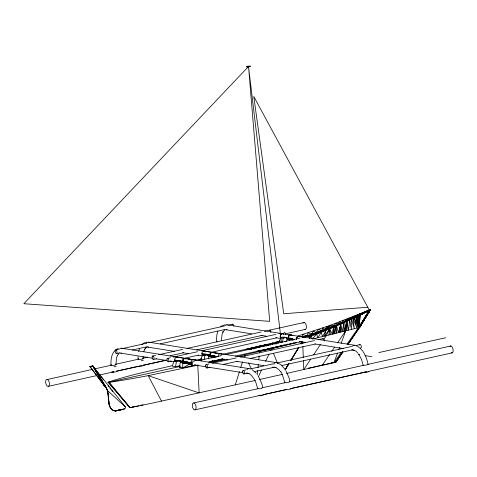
<?xml version="1.0" encoding="UTF-8"?>
<svg xmlns="http://www.w3.org/2000/svg" width="477" height="477" viewBox="0 0 477 477"><rect width="100%" height="100%" fill="white"/><g stroke="black" fill="none" stroke-linecap="round" stroke-linejoin="round"><path stroke-width="0.72" d="M301.774 337.018L297.845 335.981L329.023 325.773L366.33 311.326M346.839 330.543L346.898 321.415L342.707 320.741L342.617 322.243L333.763 325.898L315.923 332.648L302.43 337.197L302.335 334.592L306.944 335.742L311.445 336.046L312.208 339.075L316.728 334.121L344.054 322.75L370.426 309.621L361.852 323.227M209.2 356.832C207.811 354.31 205.492 353.743 202.385 355.126L200.799 359.861L202.105 360.075M216.856 357.029L212.593 356.236L215.091 357.243L214.411 355.836L208.02 355.025M279.319 341.842L280.679 337.782C283.666 336.512 286.14 336.84 287.41 339.439M292.741 338.706L283.869 337.287M202.659 355.621L201.843 353.391A2.48 2.105 -80.9 0 1 204.746 351.245M333.256 334.055L333.447 327.401L327.091 328.498L327.198 326.399L324.867 329.363L322.917 327.878L321.605 330.561L318.636 329.357L315.923 332.648L313.437 331.062L311.433 334.192L308.237 332.761L306.944 335.742L316.728 334.121L317.7 337.794L321.331 332.326L315.923 332.648L325.934 330.531L324.378 336.231L329.69 328.963L332.308 334.294L333.447 327.401L324.867 329.363L329.69 328.963L330.412 334.771M347.089 343.977L358.507 327.687L358.99 315.559L357.434 314.987M261.801 346.731L259.923 346.022L258.588 346.588L259.923 346.022L264.175 346.493M312.894 338.914L358.507 327.687L359.694 315.208L357.69 314.886M257.282 374.97L257.723 370.557M258.015 367.618L258.307 364.678M258.826 359.527L259.19 355.854M259.488 352.908L259.631 351.442L283.976 345.032M339.892 332.356L340.739 324.217L335.581 323.388L333.763 325.898L330.835 325.111L329.315 327.627L335.045 326.739L336.529 333.22L336.619 326.041L333.763 325.898L340.739 324.217L342.218 331.748L344.054 322.75L339.397 322.005L338.193 324.068L344.054 322.75L343.81 331.324L346.898 321.415L342.617 322.243L360.23 314.361M361.721 323.156L370.355 309.764L359.789 327.156L358.507 327.687L359.902 315.106L357.935 314.79M341.156 343.273L345.771 330.805L346.898 321.415L348.443 330.15L349.736 320.073L346.022 319.477L345.259 321.093L349.736 320.073L351.406 329.422L351.525 319.238L348.097 318.69L347.9 319.942L351.525 319.238L354.31 328.713L352.956 318.564L349.766 318.052L349.826 319.095L352.956 318.564L357.011 328.057L354.298 317.897L351.34 317.426L351.418 318.403L354.298 317.897L358.507 327.687L369.186 310.527L370.408 309.627L358.895 314.409L359.807 314.552M257.89 346.737L256.489 347.029L260.054 347.202M328.915 335.14L329.69 328.963L321.605 330.561L325.934 330.531L322.524 336.667L321.331 332.326L311.433 334.192L316.728 334.121L308.768 337.024M276.755 343.983L277.059 341.854L279.892 341.061M175.56 366.7L176.335 361.828L180.831 360.833L178.386 360.439L173.89 361.435L172.304 366.175L175.56 366.7L179.871 365.746M195.701 364.988L182.769 367.856L179.513 367.332L180.282 362.46L184.784 361.465L187.228 361.858L187.908 363.265L188.94 364.011L191.605 364.201M204.168 359.688L204.83 355.514L208.02 354.81M208.342 358.931L208.783 356.152L211.967 355.443M282.462 342.349L283.123 338.175L286.307 337.466M286.629 341.592L287.071 338.807L290.26 338.098M339.403 332.487L340.739 324.217L340.876 332.099M178.386 360.439L173.89 361.435L176.335 361.828M355.633 317.229L353.111 317.628L352.914 316.794L355.633 317.229L358.507 327.687L360.719 314.701L370.206 309.931M205.575 354.417L201.878 354.041M345.139 330.972L346.898 321.415L344.513 331.139M338.926 332.606L340.739 324.217L338.455 332.725L336.619 326.041L329.315 327.627L329.023 325.773L327.091 328.498L335.045 326.739L334.932 333.632L333.447 327.401L334.204 333.817M138.694 351.466L139.552 348.466M256.644 347.989L253.048 347.757L256.519 346.809L258.403 347.518M360.111 313.92L370.408 309.627L365.161 317.599M272.224 344.734L272.755 342.957L275.354 344.114M235.256 384.945L239.43 371.672M240.748 367.487L242.507 361.894M244.266 356.307L244.707 354.912L301.017 341.693M359.819 327.079L347.793 344.543L359.718 326.954L370.289 309.847L359.789 327.156L370.098 310.02M143.726 351.782L144.787 349.11L144.519 349.522L145.956 347.661L145.527 348.001L147.256 347.006M217.876 331.116L216.802 335.11L216.439 341.544M337.567 352.974L333.983 362.675L286.659 373.413M338.849 349.51L339.618 347.429M280.255 342.647L280.732 341.407M258.337 376.776L261.485 370.08M265.57 361.381L269.034 354.017M270.602 350.673L271.55 348.663L272.665 348.061L272.766 348.377L276.982 346.94L277.077 347.357L280.893 345.932L280.983 346.433L283.994 345.115M124.604 408.431L123.859 409.183L115.315 410.941L114.057 410.775M329.69 328.963L326.232 335.802L323.776 339.487M360.582 313.663L361.936 314.087L366.98 311.433L364.833 312.232L365.424 312.25M359.706 327.24L369.967 310.11L359.372 327.419L369.478 310.384L253.77 96.449L283.737 313.753L367.779 307.236M359.127 327.508L369.478 310.384L358.841 327.604L369.186 310.527L368.119 310.36L367.183 311.511M285.085 369.925L288.931 363.581M290.857 360.409L298.548 347.715M370.289 309.847L359.783 327.001L347.805 344.591M285.186 369.436L288.627 363.826M290.922 360.081L298.566 347.608M285.073 370.003L288.901 363.76M290.815 360.642L298.852 347.542M301.154 343.798L302.299 341.926M359.354 326.828L361.095 324.432M365.227 317.014L366.414 315.184M336.231 361.512L342.486 352.02M362.335 321.892L364.35 318.821M370.39 309.692L362.329 321.909L370.212 309.662L364.947 317.599M310.688 359.139L303.73 369.58L303.402 360.654M313.55 354.84L320.502 344.4M365.102 317.002L366.324 315.178M335.82 362.18L342.844 351.871L335.891 362.144L333.983 362.675L341.168 352.42M342.862 351.835L335.921 362.121L335.212 362.144M322.196 365.346L329.637 354.441M331.706 351.412L334.604 347.167M337.495 342.927L345.771 330.805M367.207 311.505L368.119 310.36L370.408 309.627L366.485 311.457L369.025 310.354M309.311 338.551L311.445 336.046L302.43 337.197L305.286 337.376M114.742 350.655C111.32 354.489 110.801 359.998 110.938 364.917M141.925 344.638L143.857 343.041L146.803 342.116M248.523 66.488L23.85 303.718L269.696 321.337L248.523 66.488L281.46 342.659M258.79 377.009C260.448 381.606 266.643 390.15 257.729 388.588M285.973 370.987C287.631 375.584 293.82 384.128 284.912 382.566M356.259 345.694C363.432 348.985 366.563 357.225 368.113 364.446C366.694 364.983 364.464 365.46 363.236 365.221M220.672 326.823L222.181 325.69L225.126 324.765M115.589 349.856L118.374 348.347M119.178 353.415L117.336 355.544L117.604 355.132L116.543 357.804L115.941 364.553M224.685 330.042L222.842 332.177L223.105 331.759L222.049 334.431L221.441 340.548M368.763 310.312L366.205 311.38L366.539 311.433M292.359 343.744L294.029 342.593M195.093 409.821L195.492 409.54A3.542 1.777 77.5 0 0 194.777 403.542L193.799 402.934A3.542 1.777 77.5 0 0 192.434 406.553A3.542 1.777 77.5 0 0 195.093 409.821L261.169 395.183M209.969 361.333L211.269 361.542L212.48 360.785M288.722 344.603L290.427 343.583M211.269 361.542L212.474 360.851L211.269 361.542L222.813 358.984M117.39 410.596L115.452 410.864L124.509 409.016L125.26 408.211L125.427 407.006L92.878 366.05L89.867 366.557L105.012 386.477M364.601 312.047L365.155 312.077L360.517 314.236L359.622 314.116M360.701 314.152C363.385 314.558 360.582 313.323 359.861 314.021L361.667 314.224M361.542 314.289L362.097 314.021L361.214 313.914M287.923 344.006L284.721 345.551L284.596 344.853M364.362 312.453L364.994 312.477M364.553 312.357L365.132 312.405M364.953 312.173L365.579 312.173M364.207 312.518L364.827 312.566M359.664 314.099L361.417 314.349M360.964 314.576L359.354 314.224L361.107 314.504M360.278 314.337L359.455 314.182M275.229 342.617L279.671 341.138M289.569 335.259L290.171 335.063A2.51 2.129 -80.9 0 1 291.757 335.456A2.504 2.111 -78.6 0 0 288.358 337.334A2.504 2.135 -83.2 0 1 291.733 335.45L291.173 335.158L291.662 335.45A2.48 2.105 -80.9 0 0 290.654 335.075L290.099 335.11A2.48 2.105 -80.9 0 0 288.71 339.153A2.51 2.129 -80.9 0 1 288.883 335.85A2.51 2.129 -80.9 0 1 291.691 335.444M269.427 344.221L272.755 342.957M289.64 335.295L290.171 335.092M265.248 345.121L277.059 341.854L278.687 343.076M117.115 410.548L115.035 410.9L123.662 409.206L115.589 410.888M256.489 347.029L259.923 346.022M260.561 346.117L264.55 344.949L268.939 345.533M253.09 347.602L249.614 348.478L253.812 348.89M130.543 407.513L133.232 406.863M115.452 410.864L116.907 410.518M117.431 410.393L119.029 410.232L115.732 410.912M171.887 365.758L135.653 374.218A194.503 32.77 -6.8 0 0 107.963 382.184L129.869 407.674L137.567 406.195A609.177 102.638 -6.8 0 0 152.58 403.059L255.332 380.443M195.284 360.332L201.658 358.883M199.106 359.461L201.854 358.841M237.546 356.528L244.707 354.912L245.339 356.236M259.667 379.471L282.39 374.367M115.655 350.094L118.642 349.432M122.875 348.496L145.825 343.41M150.058 342.474L224.148 326.065M228.382 325.123L232.496 324.217M116.531 353.517L119.518 352.855M132.362 350.011L146.701 346.833M160.373 343.81L225.025 329.488M90.004 366.58L92.604 366.008L93.963 367.749M47.104 379.43A3.542 1.777 77.5 0 1 49.405 383.639A3.542 1.777 77.5 0 1 47.438 386.161L46.949 385.744A3.542 1.777 77.5 0 1 46.233 379.746L92.562 369.359M94.726 368.882L111.32 365.203M115.559 364.267L138.503 359.181M147.804 357.124L142.742 358.245A2.51 0.626 -3.9 0 1 142.319 359.074A2.51 0.626 -3.9 0 1 139.093 359.312A2.51 0.626 -3.9 0 1 138.413 358.561M152.646 356.021L155.633 355.359M158.662 354.715L182.816 349.337M186.889 348.466L261.14 331.992M264.413 331.288L304.147 322.488M153.522 359.443L156.516 358.782M170.068 355.782L183.693 352.759M196.637 349.891L262.016 335.414M167.445 358.394L170.432 357.732M173.252 357.106L197.615 351.71M201.849 350.774L275.939 334.359M278.759 333.733L280.172 333.423M112.149 372.132L113.562 371.816M116.382 371.195L139.332 366.109A2.51 0.423 -6.8 0 0 143.022 365.787A2.51 0.423 -6.8 0 0 143.154 365.132M143.565 365.173L166.079 360.183M48.398 386.316L97.046 375.536M99.949 374.892L113.747 371.839M116.65 371.195L142.063 365.567M143.517 365.245L166.026 360.26M285.109 333.876L305.441 329.374M168.321 361.816L171.309 361.155M184.867 358.149L198.492 355.132M211.436 352.264L276.815 337.782M185.136 358.948L187.056 358.519L189.5 358.913L188.206 359.199M192.159 359.831L193.447 359.545L195.892 359.938L194.616 360.218M180.282 362.46L182.727 362.854L187.228 361.858M214.411 355.836L211.228 356.54L208.783 356.152M292.705 338.491L289.515 339.201L287.071 338.807M191.319 362.216L194.306 361.554M198.545 360.618L221.489 355.538M225.728 354.596L299.812 338.187M180.33 366.396L108.595 382.286L130 407.698L138.718 405.766M179.513 367.332L180.95 367.016M208.741 361.977L222.371 358.96M235.316 356.092L296.283 342.587M299.604 341.973L300.981 341.669M206.118 364.589L209.105 363.927M211.931 363.301L236.288 357.905M240.521 356.969L314.611 340.554M318.845 339.618L322.953 338.706M206.994 368.011L209.981 367.35M223.54 364.345L237.164 361.327M250.109 358.46L315.488 343.977M243.109 370.516L246.096 369.854M250.33 368.918L273.279 363.832M277.513 362.896L351.603 346.481M355.836 345.545L359.95 344.632M243.985 373.938L246.973 373.276M254.796 371.541L274.156 367.254M282.02 365.513L352.479 349.903M117.384 410.387L123.108 409.117M140.166 405.444L143.07 404.8M308.5 368.155L311.38 367.517M312.817 367.195L335.85 362.097M378.827 352.575L445.673 337.77M193.799 402.934L258.015 388.707M285.198 382.685L262.249 387.765L262.606 387.813M363.522 365.334L289.432 381.749L289.789 381.797M367.755 364.398L450.843 345.992M259.548 395.475L260.961 395.165M286.027 389.614L263.077 394.694A2.51 0.423 -6.8 0 1 262.272 395.373A2.51 0.423 -6.8 0 1 258.844 395.636M366.467 371.792L290.26 388.672A2.51 0.423 -6.8 0 1 288.859 389.465A2.51 0.423 -6.8 0 1 285.651 389.447M262.618 394.861L286.582 389.548M290.213 388.749L366.455 371.857M367.904 371.535L452.136 352.879M222.831 354.172L255.803 347.173M213.648 361.793L224.655 359.39L209.051 362.782M330.984 362.997L332.409 362.687M198.271 365.072L146.517 375.959A194.503 32.77 -6.8 0 1 109.221 382.387L107.963 382.184M333.125 362.538L334.419 362.276M89.867 366.557L92.878 366.05L106.496 388.057L107.581 390.681L125.314 406.768M190.114 364.124L182.727 362.854L187.27 362.073L190.961 362.663L191.104 363.277L187.527 362.705L182.727 362.854L182.769 367.856L189.512 364.154A2.379 2.039 63.4 0 0 190.084 364.118M356.283 316.907L353.988 317.223L353.678 316.489L356.283 316.907L358.507 327.687L358.388 315.857L356.152 315.5L357.893 316.102L355.115 315.917L357.064 316.519L358.507 327.687L357.506 316.299L355.574 315.732L358.388 315.857M356.677 316.71L354.775 316.865L354.143 316.305L356.677 316.71L358.507 327.687M290.076 335.063L291.232 335.164M357.064 316.519L355.276 316.633L354.596 316.12L357.506 316.299M281.955 333.805L282.503 333.769A2.48 2.105 -80.9 0 1 283.517 334.192M298.25 336.416L298.799 336.38A2.48 2.105 -80.9 0 1 299.335 336.512M185.291 358.394L184.677 358.424A2.504 2.135 -83.2 0 0 182.87 360.695A2.504 2.111 -78.6 0 1 184.73 358.436L184.605 358.43A2.51 2.129 -80.9 0 0 182.78 361.351L183.263 362.52A2.51 2.129 -80.9 0 1 183.442 359.223A2.51 2.129 -80.9 0 1 186.251 358.829M296.402 339.296L296.849 337.448L298.322 336.398A2.48 2.105 -80.9 0 1 299.407 336.494M356.862 315.219L358.99 315.559L357.428 315.649L356.862 315.219L359.479 315.315M188.403 363.718L191.784 364.261L182.727 362.854L187.717 362.985M270.578 347.966L272.665 348.061L269.571 349.122L267.543 348.431M262.821 349.558L266.321 349.879L269.487 348.884L267.341 348.776M182.727 362.854L191.384 363.82M360.29 314.915L358.388 314.611M366.926 311.463L366.264 311.356M201.843 353.582L209.958 354.679A2.51 2.129 -80.9 0 1 211.788 352.408L212.474 352.372A2.504 2.111 -78.6 0 1 213.487 352.795A2.51 2.129 -80.9 0 0 210.834 352.974A2.51 2.129 -80.9 0 0 210.166 355.949L210.023 355.347M359.282 314.254L361.047 314.534M368.292 310.509L368.632 310.563M367.904 310.67L368.304 310.736M368.077 310.599L368.453 310.658M368.542 310.402L368.84 310.449M367.749 310.736L368.178 310.801M367.272 310.932L368.029 310.879M367.391 310.885L367.874 310.962M362.627 312.87L363.247 312.966M362.353 312.99L363.868 313.073M362.109 313.085L363.319 313.359M361.673 313.27L363.069 313.49M361.524 313.329L362.937 313.562M360.016 313.961L361.131 313.955M367.016 311.04L367.362 311.231M365.883 311.511L366.604 311.63M365.793 311.553L366.163 311.606M365.668 311.6L366.533 311.666M365.43 311.702L366.306 311.785M365.322 311.743L366.08 311.91M363.277 312.602L364.267 312.858M363.098 312.673L363.683 312.763M362.908 312.751L364.106 312.948M361.184 313.472L362.55 313.765M361.059 313.526L361.804 313.639M360.713 313.669L362.258 313.92L361.327 313.866M366.634 311.201L367.236 311.296M366.539 311.237L367.022 311.409M366.002 311.463L366.354 311.517M365.179 311.803L366.02 311.94M365.12 311.833L365.907 312L364.756 311.982M364.81 311.958L365.74 312.083M364.404 312.131L365.203 312.369M365.06 312.441L364.046 312.28L364.631 312.322M363.885 312.346L364.887 312.536M363.695 312.429L365.316 312.31M363.557 312.483L364.589 312.691M363.516 312.501L364.69 312.638M361.351 313.401L362.794 313.633M360.874 313.604L362.395 313.848M359.074 314.337L360.719 314.701M226.939 324.807L354.459 345.241M291.68 335.343L292.902 335.54M298.071 336.368L300.516 336.762M280.279 337.305L282.432 337.65M286.456 338.294L288.4 338.604L288.74 339.153M294.428 339.57L290.887 338.897L292.598 339.743M280.679 337.782L283.123 338.175M226.474 329.804L251.468 333.805M261.026 335.337L266.172 336.16M275.73 337.692L280.875 338.515M299.455 341.496L305.334 342.438M314.892 343.965L343.565 348.562M351.656 349.856L353.862 350.213M358.233 354.524L359.604 354.745M365.072 355.621L371.911 356.718M249.376 349.796L245.959 349.247L268.736 343.983L270.614 345.145M256.9 351L259.631 351.442M148.615 342.158L276.135 362.586M204.216 351.114L220.511 353.725M213.386 352.688L215.831 353.081M220.392 353.809L222.228 354.107M212.581 355.753L217.524 356.54M201.992 354.649L204.854 355.109M208.163 355.639L210.113 355.949L209.958 354.679M202.385 355.126L204.83 355.514M148.15 347.155L174.618 351.394M182.703 352.688L188.588 353.63M198.146 355.162L202.552 355.866M221.865 358.96L227.75 359.902M236.574 361.322L263.775 365.674M272.6 367.093L275.539 367.564M121.432 348.18L248.952 368.608M177.033 357.136L193.328 359.741M182.84 361.357L185.368 361.763L174.665 360.057L175.089 361.208M174.809 360.672L176.955 361.011M180.336 361.554L182.929 361.971L183.204 362.508M190.693 363.712L186.722 362.961M188.94 364.011L191.593 364.44M120.967 353.171L152.431 358.215M156.092 358.799L167.069 360.558M169.997 361.029L173.658 361.614M189.083 364.088L191.277 364.44M194.205 364.905L206.642 366.902M208.837 367.254L243.234 372.764M246.162 373.229L248.356 373.58M102.585 383.007L104.487 386.161L106.496 388.057M107.426 391.223L107.79 391.861C109.501 397.574 107.218 405.623 112.477 409.958M107.516 391.82L109.03 402.254M365.257 312.03L365.764 312.071M363.999 312.62L364.553 312.709M359.968 314.48L360.868 314.623M206.779 354.816L209.963 355.329M182.78 361.351L174.665 360.052L174.665 359.414A2.48 2.105 -80.9 0 1 178.046 357.559M365.734 311.809L366.223 311.833M360.481 314.248L361.339 314.391M280.136 336.69L280.554 334.836L282.026 333.787A2.48 2.105 -80.9 0 1 283.588 334.18M362.77 313.192L363.432 313.3M362.502 313.317L363.188 313.431M360.32 314.319L361.155 314.48M275.706 346.684L276.982 346.94M284.483 341.544L285.89 341.842M260.895 350.082C261.521 351.305 269.243 349.653 264.944 349.402M203.757 354.822L204.967 355.091M185.827 358.525L185.165 358.388A2.51 2.129 -80.9 0 1 186.185 358.817M292.938 340.19L289.515 339.201L289.527 340.626M214.65 357.535L211.228 356.54L211.239 357.971M114.337 410.816C110.533 409.999 108.78 405.748 108.756 402.212M253.066 347.608L254.885 348.329M354.393 350.351L356.075 351.293L358.144 353.368M277.942 363.045L280.995 364.816L284.691 368.948M276.07 367.701L278.801 369.58L280.798 372.042M292.675 339.761L290.887 338.897L293.379 339.898L292.741 338.712M214.978 357.398L212.593 356.236L214.877 357.368M113.383 410.482C106.806 406.994 109.454 397.55 107.653 391.838A9.099 7.721 -80.9 0 0 107.098 389.542L106.055 387.592L104.487 386.161M251.2 349.373L249.608 348.407L251.528 349.569M264.55 344.949L266.446 346.111M252.083 369.681L256.328 373.36M249.501 373.938L251.617 375.602L254.348 379.316L255.988 382.81L257.658 388.66M107.307 390.639L106.496 388.487L104.457 385.529M109.221 382.387L130.126 407.716M95.322 369.484L96.235 370.647M97.141 371.81L98.047 372.966M98.96 374.129L103.497 379.93M108.04 385.732L108.947 386.889M109.853 388.051L110.765 389.208M111.672 390.371L112.578 391.534M95.03 369.484L95.937 370.659M90.141 366.604L104.761 386.209L92.878 366.05L106.192 387.616M105.423 386.752L106.222 388.016M105.143 386.334L105.918 387.568M104.809 385.917L105.59 387.163M105.149 386.501L92.878 366.05L105.87 387.205M358.913 354.411L361.488 359.437L363.164 365.287M102.591 382.733L104.874 386.453M92.878 366.05L105.518 386.835M161.518 401.145L148.18 375.637L199.13 392.923L197.794 365.173M280.631 337.829L280.208 336.029A2.48 2.105 -80.9 0 1 281.49 333.989M248.517 362.872L251.373 368.84M282.396 374.982L284.841 382.637M271.55 348.663L272.105 350.023M273.5 353.409L277.393 362.902M281.013 371.714L282.128 374.427M288.257 337.99L288.46 338.616M107.707 391.265L107.79 391.861M302.71 342.045L302.764 343.535M302.877 346.511L303.289 357.672M143.1 356.629L143.124 358.531M138.086 356.617L138.121 358.895M218.144 356.641L218.144 356.003A2.48 2.105 -80.9 0 1 221.525 354.149M296.503 339.278L296.503 338.64A2.48 2.105 -80.9 0 1 297.791 336.601M190.961 362.663L190.961 362.019A2.48 2.105 -80.9 0 1 193.859 359.879M302.961 323.293A3.542 1.777 77.5 0 1 306.115 324.903A3.542 1.777 77.5 0 1 304.976 329.416M116.65 371.261A2.51 0.423 -6.8 0 1 114.343 372.078A2.51 0.423 -6.8 0 1 111.845 371.845M143.315 360.296A2.504 0.304 -8.4 0 1 141.204 360.767M116.138 366.318A2.504 0.304 -8.4 0 1 114.021 366.783M227.028 329.762A2.51 2.141 -83.6 0 1 225.436 329.374M224.977 325.898A2.51 2.141 -83.6 0 1 227.481 324.944M217.244 341.931A2.51 0.626 -3.9 0 1 216.731 341.21M146.385 343.834A2.51 2.141 -83.6 0 1 149.647 342.581M148.711 347.113A2.51 2.141 -83.6 0 1 147.113 346.725M213.368 352.795A2.51 2.129 -80.9 0 0 212.343 352.366L212.414 352.366A2.504 2.135 -83.2 0 1 213.446 352.789M115.559 364.267A2.51 0.626 -3.9 0 1 115.136 365.096A2.51 0.626 -3.9 0 1 111.91 365.334A2.51 0.626 -3.9 0 1 111.23 364.583M121.528 353.135A2.51 2.141 -83.6 0 1 119.93 352.747M119.471 349.271A2.51 2.141 -83.6 0 1 121.975 348.311M232.132 324.598A1.771 0.888 77.5 0 1 233.098 324.384A1.771 0.888 77.5 0 1 233.855 326.071M284.077 332.648A1.771 0.888 77.5 0 1 285.121 332.94A1.771 0.888 77.5 0 1 285.669 334.812M269.284 330.281A1.771 0.888 77.5 0 1 270.322 330.567A1.771 0.888 77.5 0 1 270.87 332.445M205.229 351.537A2.48 2.105 -80.9 0 1 205.617 351.966M288.776 339.153A2.51 2.129 -80.9 0 1 289.634 335.265M210.071 354.673A2.504 2.111 -78.6 0 1 211.913 352.414A2.504 2.135 -83.2 0 0 210.053 354.673M322.756 338.843A1.771 0.888 77.5 0 1 323.794 339.135A1.771 0.888 77.5 0 1 324.342 341.007M307.957 336.476A1.771 0.888 77.5 0 1 308.995 336.762A1.771 0.888 77.5 0 1 309.543 338.64M449.972 346.308A3.542 1.777 77.5 0 1 453.037 349.295A3.542 1.777 77.5 0 1 451.176 352.724M368.584 371.327A2.51 0.423 -6.8 0 1 367.487 372.06A2.51 0.423 -6.8 0 1 364.082 372.191M352.479 346.326A2.51 2.117 -78.3 0 1 355.472 345.664M354.417 350.172A2.51 2.117 -78.3 0 1 352.455 349.355M246.973 369.699A2.51 2.117 -78.3 0 1 249.966 369.031M249.453 373.342A2.51 2.117 -78.3 0 1 246.949 372.728M273.87 364.255A2.51 2.117 -78.3 0 1 275.575 362.627A2.51 2.117 -78.3 0 1 277.542 363.444M276.094 367.523A2.51 2.117 -78.3 0 1 274.519 367.135M359.586 345.014A1.771 0.888 77.5 0 1 361.226 346.04A1.771 0.888 77.5 0 1 360.35 347.977M302.007 342.003L300.856 343.911L302.013 341.991M263.054 350.553L258.647 350.464L263.054 350.553M115.19 350.816A1.771 0.888 77.5 0 0 116.299 353.54A1.771 0.888 77.5 0 0 116.793 351.072A1.771 0.888 77.5 0 0 115.19 350.816M166.98 359.109A1.771 0.888 77.5 0 0 168.089 361.834A1.771 0.888 77.5 0 0 168.578 359.366A1.771 0.888 77.5 0 0 166.98 359.109M152.181 356.742A1.771 0.888 77.5 0 0 153.29 359.467A1.771 0.888 77.5 0 0 153.785 356.999A1.771 0.888 77.5 0 0 152.181 356.742M205.653 365.304A1.771 0.888 77.5 0 0 206.762 368.035A1.771 0.888 77.5 0 0 207.251 365.561A1.771 0.888 77.5 0 0 205.653 365.304M190.854 362.937A1.771 0.888 77.5 0 0 191.963 365.662A1.771 0.888 77.5 0 0 192.458 363.194A1.771 0.888 77.5 0 0 190.854 362.937M242.644 371.231A1.771 0.888 77.5 0 0 243.753 373.962A1.771 0.888 77.5 0 0 244.248 371.488A1.771 0.888 77.5 0 0 242.644 371.231M247.08 66.917A2.123 0.358 -6.8 0 0 250.574 66.333A2.123 0.358 -6.8 0 0 247.921 66.214A2.123 0.358 -6.8 0 0 247.08 66.917"/></g></svg>
